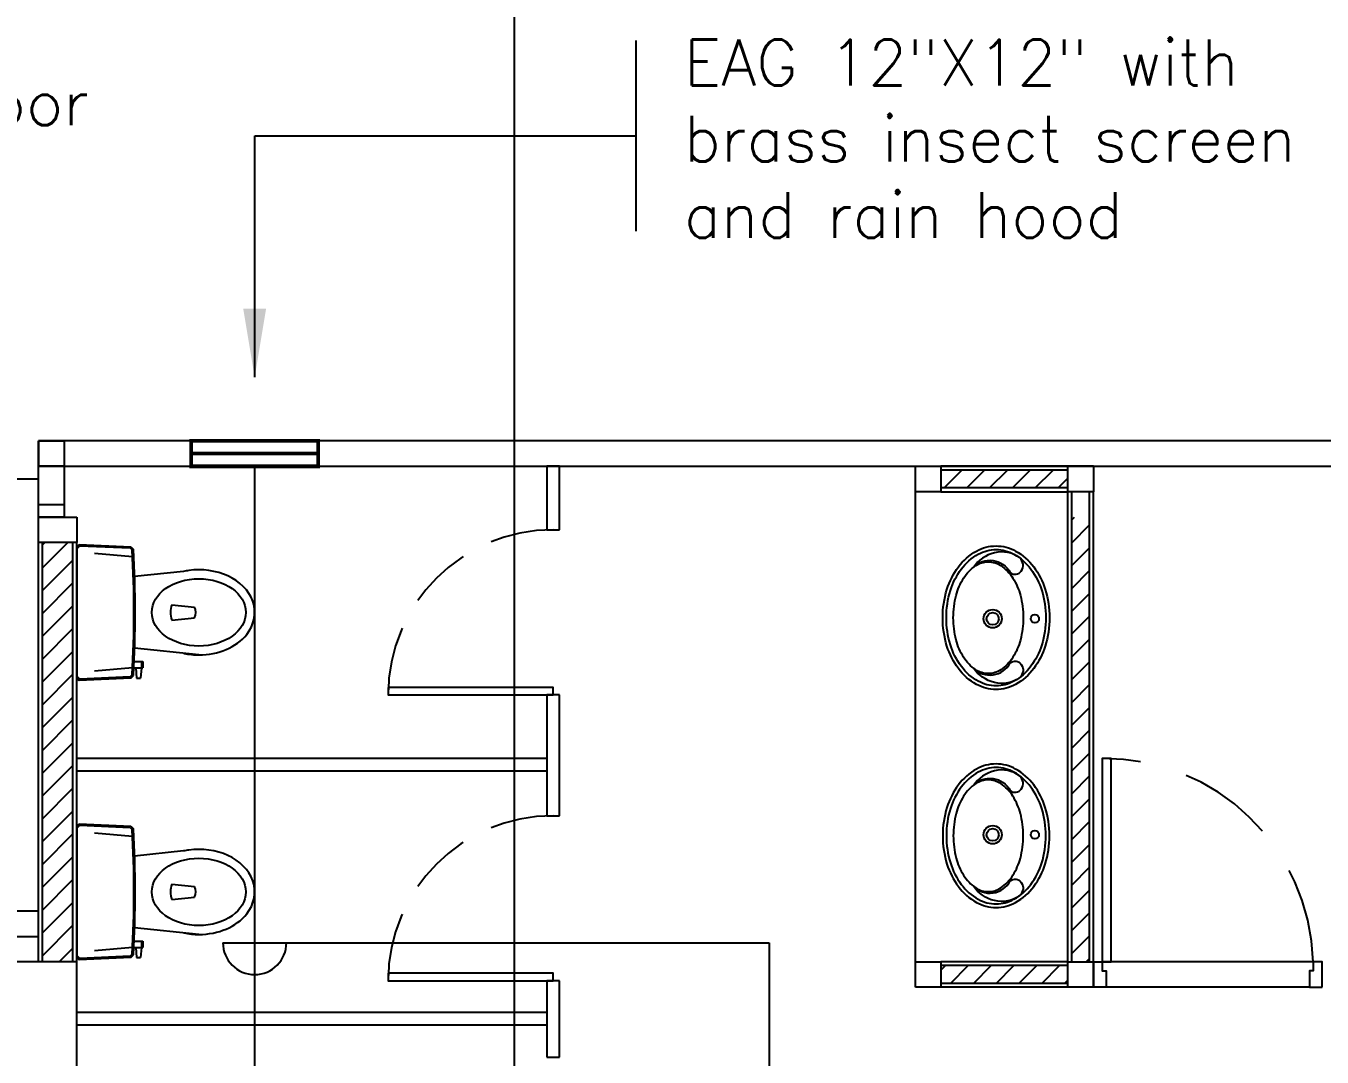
# Model space of a CAD drawing. Header units: millimetres. Extents: x -398 to 816, y -1 to 208.
# Drawn here: x 589.35 to 594.45, y 41.27 to 45.33 of the extents above; entities that cross this region are included whole.
import ezdxf

# ---------------------------------------------------------------- set-up
doc = ezdxf.new("R2010")
doc.units = ezdxf.units.MM
doc.linetypes.add('ACAD_ISO04W100', pattern=[30, 24, -3, 0, -3])
doc.linetypes.add('DASHED', pattern=[0.75, 0.5, -0.25])
for name, color, linetype in [('AA_Column', 5, 'Continuous'), ('AA_Door', 3, 'Continuous'), ('AA_Floor', 31, 'Continuous'), ('AA_furn', 11, 'Continuous'), ('AA_Hatch', 8, 'Continuous'), ('AA_Roof', 6, 'Continuous'), ('AA_Wall', 1, 'Continuous'), ('AC DRAIN', 240, 'Continuous'), ('AC EXF', 171, 'Continuous'), ('AC FCU', 221, 'Continuous'), ('AC Grille', 91, 'Continuous')]:
    doc.layers.add(name, color=color, linetype=linetype)
doc.styles.add('Romans', font='romans.shx')

msp = doc.modelspace()

# ---------------------------------------------------------------- hatches: boundary and pattern name
at = {"layer": 'AA_Hatch', "ltscale": 3}
h = msp.add_hatch(dxfattribs=at)
h.set_pattern_fill('ANSI31', color=9, scale=0.1, angle=45, style=0)
h.paths.add_polyline_path([(589.4011, 41.8489), (589.4011, 43.2989), (589.4011, 43.3989), (589.4011, 43.4489), (589.4011, 43.5489), (584.0511, 43.5489), (584.0511, 41.8489)])

# ---------------------------------------------------------------- linework, layer by layer
at = {"layer": 'AA_Column', "color": 9}
msp.add_lwpolyline([(589.0511, 41.1489), (589.5511, 41.1489), (589.5511, 41.6489), (589.0511, 41.6489)], close=True, dxfattribs=at)
at = {"layer": 'AA_Door', "color": 9}
for points in [[(590.7761, 42.7289), (590.7761, 42.6989), (591.4261, 42.6989), (591.4261, 42.7289)], [(593.6211, 41.6489), (593.6211, 42.4489), (593.5861, 42.4489), (593.5861, 41.6489)], [(590.7761, 41.6039), (590.7761, 41.5739), (591.4261, 41.5739), (591.4261, 41.6039)]]:
    msp.add_lwpolyline(points, close=True, dxfattribs=at)
for points in [[(593.5511, 41.5489), (593.5511, 41.6489), (593.5861, 41.6489), (593.5861, 41.6139), (593.6011, 41.6139), (593.6011, 41.5489), (593.5511, 41.5489)], [(594.4511, 41.5489), (594.4511, 41.6489), (594.4161, 41.6489), (594.4161, 41.6139), (594.4011, 41.6139), (594.4011, 41.5489), (594.4511, 41.5489)]]:
    msp.add_lwpolyline(points, dxfattribs=at)
at = {"layer": 'AA_Door', "color": 9, "linetype": 'DASHED', "ltscale": 0.5}
for centre in [(591.4261, 42.6989), (591.4261, 41.5739)]:
    msp.add_arc(centre, 0.65, 90, 180, dxfattribs=at)
at = {"layer": 'AA_Door', "color": 9, "linetype": 'DASHED', "ltscale": 0.75}
msp.add_arc((593.5937, 41.6263), 0.8227, 1.5795, 90.5293, dxfattribs=at)
at = {"layer": 'AA_Floor', "color": 9}
for p, q in [((594.4161, 41.6489), (593.5861, 41.6489)), ((594.4011, 41.5489), (593.6011, 41.5489))]:
    msp.add_line(p, q, dxfattribs=at)
at = {"layer": 'AA_furn', "color": 9}
for p, q in [((589.5511, 43.2814), (589.5611, 43.2914)), ((589.5511, 43.2744), (589.563, 43.2863)), ((589.5511, 43.2814), (589.5511, 42.7664)), ((589.5611, 43.2914), (589.7635, 43.2822)), ((589.563, 43.2863), (589.7614, 43.2773)), ((589.771, 43.242), (589.6211, 43.2552)), ((589.7614, 43.2773), (589.7692, 43.2696)), ((589.7635, 43.2822), (589.7741, 43.2718)), ((589.9711, 43.1851), (589.7788, 43.1649)), ((589.9248, 43.0539), (590.0148, 43.0449)), ((589.9248, 42.9939), (590.0148, 43.0029)), ((590.0314, 42.8564), (589.7788, 42.8829)), ((589.7707, 42.8057), (589.6211, 42.7926)), ((589.7757, 42.8054), (589.8107, 42.8054)), ((589.7768, 42.8304), (589.8107, 42.8304)), ((589.7832, 42.8054), (589.7866, 42.7656)), ((589.8057, 42.8054), (589.8022, 42.7656)), ((589.8057, 42.8304), (589.8057, 42.8054)), ((589.8107, 42.8304), (589.8107, 42.8054)), ((589.5511, 42.7735), (589.563, 42.7615)), ((589.5511, 42.7664), (589.5611, 42.7564)), ((589.7635, 42.7656), (589.5611, 42.7564)), ((589.7614, 42.7705), (589.563, 42.7615)), ((589.7614, 42.7705), (589.7692, 42.7783)), ((589.7635, 42.7656), (589.7741, 42.7761)), ((589.7866, 42.7656), (589.8022, 42.7656)), ((589.5511, 42.1814), (589.5611, 42.1914)), ((589.5511, 42.1744), (589.563, 42.1863)), ((589.5511, 42.1814), (589.5511, 41.6664)), ((589.5611, 42.1914), (589.7635, 42.1822)), ((589.563, 42.1863), (589.7614, 42.1773)), ((589.7614, 42.1773), (589.7692, 42.1696)), ((589.7635, 42.1822), (589.7741, 42.1718)), ((589.771, 42.142), (589.6211, 42.1552)), ((589.9711, 42.0851), (589.7788, 42.0649)), ((589.9248, 41.9539), (590.0148, 41.9449)), ((589.9248, 41.8939), (590.0148, 41.9029)), ((590.0314, 41.7564), (589.7788, 41.7829)), ((589.7768, 41.7304), (589.8107, 41.7304)), ((589.8057, 41.7304), (589.8057, 41.7054)), ((589.8107, 41.7304), (589.8107, 41.7054)), ((589.5511, 41.6735), (589.563, 41.6615)), ((589.7614, 41.6705), (589.563, 41.6615)), ((589.7707, 41.7057), (589.6211, 41.6926)), ((589.7614, 41.6705), (589.7692, 41.6783)), ((589.7635, 41.6656), (589.7741, 41.6761)), ((589.7757, 41.7054), (589.8107, 41.7054)), ((589.7832, 41.7054), (589.7866, 41.6656)), ((589.8057, 41.7054), (589.8022, 41.6656)), ((589.5511, 41.6664), (589.5611, 41.6564)), ((589.7635, 41.6656), (589.5611, 41.6564)), ((589.7866, 41.6656), (589.8022, 41.6656))]:
    msp.add_line(p, q, dxfattribs=at)
for points in [[(593.1684, 42.7204, -0.12778), (593.0915, 42.7404, -0.106194), (593.0199, 42.8032, -0.085342), (592.9752, 42.8915, -0.074814), (592.9584, 43.0029, -0.074814), (592.9752, 43.1144, -0.085342), (593.0199, 43.2027, -0.106194), (593.0915, 43.2654, -0.12778), (593.1684, 43.2854, -0.12778), (593.2453, 43.2654, -0.106194), (593.3169, 43.2027, -0.085342), (593.3616, 43.1144, -0.074814), (593.3784, 43.0029, -0.074814), (593.3616, 42.8915, -0.085342), (593.3169, 42.8032, -0.106194), (593.2453, 42.7404, -0.12778)], [(593.1684, 42.7347, -0.12778), (593.0984, 42.7529, -0.106194), (593.0314, 42.8117, -0.085342), (592.9888, 42.8957, -0.074814), (592.9727, 43.0029, -0.074814), (592.9888, 43.1102, -0.085342), (593.0314, 43.1942, -0.106194), (593.0984, 43.253, -0.12778), (593.1684, 43.2712, -0.12778), (593.2384, 43.253, -0.106194), (593.3054, 43.1942, -0.085342), (593.348, 43.1102, -0.074814), (593.3641, 43.0029, -0.074814), (593.348, 42.8957, -0.085342), (593.3054, 42.8117, -0.106194), (593.2384, 42.7529, -0.12778)], [(593.1376, 43.2228, -0.147293), (593.1864, 43.2081, -0.107138), (593.2348, 43.1584, -0.076503), (593.2639, 43.0908, -0.063457), (593.2751, 43.003, -0.063457), (593.2639, 42.9151, -0.076503), (593.2348, 42.8475, -0.107138), (593.1864, 42.7978, -0.147293), (593.1376, 42.7831, -0.147293), (593.0888, 42.7978, -0.107138), (593.0404, 42.8475, -0.076503), (593.0113, 42.9151, -0.063457), (593.0001, 43.003, -0.063457), (593.0113, 43.0908, -0.076503), (593.0404, 43.1584, -0.107138), (593.0888, 43.2081, -0.147293)], [(593.1684, 42.4274, 0.12778), (593.0915, 42.4074, 0.106194), (593.0199, 42.3447, 0.085342), (592.9752, 42.2564, 0.074814), (592.9584, 42.1449, 0.074814), (592.9752, 42.0335, 0.085342), (593.0199, 41.9452, 0.106194), (593.0915, 41.8824, 0.12778), (593.1684, 41.8624, 0.12778), (593.2453, 41.8824, 0.106194), (593.3169, 41.9452, 0.085342), (593.3616, 42.0335, 0.074814), (593.3784, 42.1449, 0.074814), (593.3616, 42.2564, 0.085342), (593.3169, 42.3447, 0.106194), (593.2453, 42.4074, 0.12778)], [(593.1684, 42.4132, 0.12778), (593.0984, 42.395, 0.106194), (593.0314, 42.3362, 0.085342), (592.9888, 42.2522, 0.074814), (592.9727, 42.1449, 0.074814), (592.9888, 42.0377, 0.085342), (593.0314, 41.9537, 0.106194), (593.0984, 41.8949, 0.12778), (593.1684, 41.8767, 0.12778), (593.2384, 41.8949, 0.106194), (593.3054, 41.9537, 0.085342), (593.348, 42.0377, 0.074814), (593.3641, 42.1449, 0.074814), (593.348, 42.2522, 0.085342), (593.3054, 42.3362, 0.106194), (593.2384, 42.395, 0.12778)], [(593.1376, 41.925, 0.147293), (593.1864, 41.9397, 0.107138), (593.2348, 41.9894, 0.076503), (593.2639, 42.057, 0.063457), (593.2751, 42.1449, 0.063457), (593.2639, 42.2327, 0.076503), (593.2348, 42.3003, 0.107138), (593.1864, 42.35, 0.147293), (593.1376, 42.3647, 0.147293), (593.0888, 42.35, 0.107138), (593.0404, 42.3003, 0.076503), (593.0113, 42.2327, 0.063457), (593.0001, 42.1449, 0.063457), (593.0113, 42.057, 0.076503), (593.0404, 41.9894, 0.107138), (593.0888, 41.9397, 0.147293)]]:
    msp.add_lwpolyline(points, format="xyb", close=True, dxfattribs=at)
for points in [[(593.0789, 43.2011, -0.511627), (593.2236, 43.1806, 0.433862), (593.2676, 43.1867, 0.383662), (593.2615, 43.238, 0.231311), (593.1621, 43.2582, 0.182861), (593.0789, 43.2011, 0.790231)], [(593.0791, 42.8048, 0.512124), (593.2236, 42.8252, -0.433862), (593.2676, 42.8191, -0.383662), (593.2615, 42.7678, -0.231311), (593.1621, 42.7476, -0.183091), (593.0791, 42.8048, -0.790231)], [(593.0791, 42.3431, -0.512124), (593.2236, 42.3226, 0.433862), (593.2676, 42.3287, 0.383662), (593.2615, 42.38, 0.231311), (593.1621, 42.4002, 0.183091), (593.0791, 42.3431, 0.790231)], [(593.0789, 41.9468, 0.511627), (593.2236, 41.9672, -0.433862), (593.2676, 41.9611, -0.383662), (593.2615, 41.9098, -0.231311), (593.1621, 41.8896, -0.182861), (593.0789, 41.9468, -0.790231)]]:
    msp.add_lwpolyline(points, format="xyb", dxfattribs=at)
for centre, radius in [((593.155, 42.9989), 0.036), ((593.155, 42.9989), 0.0241), ((593.321, 42.9989), 0.0162), ((593.155, 42.1489), 0.036), ((593.155, 42.1489), 0.0241), ((593.321, 42.1489), 0.0162)]:
    msp.add_circle(centre, radius, dxfattribs=at)
for centre, radius, start, end in [((585.3526, 43.0239), 4.4234, 356.8166, 3.1834), ((585.3526, 43.0239), 4.4284, 356.7917, 3.2083), ((590.0126, 43.0239), 0.0928, 161.1381, 198.8619), ((589.9732, 43.0239), 0.0466, 333.215, 26.785), ((585.3526, 41.9239), 4.4234, 356.8166, 3.1834), ((585.3526, 41.9239), 4.4284, 356.7917, 3.2083), ((590.0126, 41.9239), 0.0928, 161.1381, 198.8619), ((589.9732, 41.9239), 0.0466, 333.215, 26.785)]:
    msp.add_arc(centre, radius, start, end, dxfattribs=at)
for centre in [(590.0315, 43.0239), (590.0315, 41.9239)]:
    msp.add_ellipse(centre, major_axis=(-0.185, 0), ratio=0.716216, dxfattribs=at)
for points in [[(589.9723, 42.8626), (589.992, 42.8585), (590.0123, 42.8564), (590.1062, 42.8567), (590.1796, 42.8858), (590.2492, 42.9742), (590.2592, 43.0239), (590.2289, 43.1109), (590.1918, 43.1462), (590.0997, 43.1885), (590.0444, 43.1959), (589.9851, 43.1878), (589.978, 43.1866), (589.9711, 43.1851)], [(589.9723, 41.7626), (589.992, 41.7585), (590.0123, 41.7564), (590.1062, 41.7567), (590.1796, 41.7858), (590.2492, 41.8742), (590.2592, 41.9239), (590.2289, 42.0109), (590.1918, 42.0462), (590.0997, 42.0885), (590.0444, 42.0959), (589.9851, 42.0878), (589.978, 42.0866), (589.9711, 42.0851)]]:
    msp.add_open_spline(points, degree=3, knots=[1.286089, 1.286089, 1.286089, 1.286089, 1.576268, 1.576268, 2.627882, 2.627882, 3.385411, 3.385411, 4.14294, 4.14294, 4.900469, 4.900469, 5.002966, 5.002966, 5.002966, 5.002966], dxfattribs=at)
at = {"layer": 'AA_Hatch', "color": 9}
for p, q in [((592.9635, 43.5139), (593.0335, 43.5839)), ((593.0533, 43.5139), (593.1233, 43.5839)), ((593.1431, 43.5139), (593.2131, 43.5839)), ((593.2329, 43.5139), (593.3029, 43.5839)), ((593.3227, 43.5139), (593.3927, 43.5839)), ((593.4125, 43.5139), (593.4511, 43.5525)), ((593.4661, 43.3879), (593.4771, 43.3989)), ((593.4661, 43.2981), (593.5361, 43.3681)), ((589.4161, 43.2892), (589.4258, 43.2989)), ((589.4161, 43.1994), (589.5156, 43.2989)), ((593.4661, 43.2083), (593.5361, 43.2783)), ((589.4161, 43.1096), (589.5361, 43.2296)), ((593.4661, 43.1185), (593.5361, 43.1885)), ((589.4161, 43.0198), (589.5361, 43.1398)), ((593.4661, 43.0287), (593.5361, 43.0987)), ((589.4161, 42.93), (589.5361, 43.05)), ((593.4661, 42.9389), (593.5361, 43.0089)), ((589.4161, 42.8402), (589.5361, 42.9602)), ((593.4661, 42.8491), (593.5361, 42.9191)), ((589.4161, 42.7504), (589.5361, 42.8704)), ((593.4661, 42.7593), (593.5361, 42.8293)), ((589.4161, 42.6606), (589.5361, 42.7806)), ((593.4661, 42.6695), (593.5361, 42.7395)), ((589.4161, 42.5708), (589.5361, 42.6908)), ((593.4661, 42.5797), (593.5361, 42.6497)), ((589.4161, 42.481), (589.5361, 42.601)), ((593.4661, 42.4899), (593.5361, 42.5599)), ((589.4161, 42.3912), (589.5361, 42.5112)), ((593.4661, 42.4001), (593.5361, 42.4701)), ((589.4161, 42.3014), (589.5361, 42.4214)), ((589.4161, 42.2116), (589.5361, 42.3316)), ((593.4661, 42.3103), (593.5361, 42.3803)), ((593.4661, 42.2205), (593.5361, 42.2905)), ((589.4161, 42.1218), (589.5361, 42.2418)), ((593.4661, 42.1307), (593.5361, 42.2007)), ((589.4161, 42.032), (589.5361, 42.152)), ((593.4661, 42.0409), (593.5361, 42.1109)), ((589.4161, 41.9422), (589.5361, 42.0622)), ((593.4661, 41.9511), (593.5361, 42.0211)), ((589.4161, 41.8524), (589.5361, 41.9724)), ((593.4661, 41.8613), (593.5361, 41.9313)), ((589.4161, 41.7626), (589.5361, 41.8826)), ((593.4661, 41.7715), (593.5361, 41.8415)), ((589.4161, 41.6728), (589.5361, 41.7928)), ((593.4661, 41.6817), (593.5361, 41.7517)), ((589.482, 41.6489), (589.5361, 41.703)), ((592.9511, 41.6157), (592.9693, 41.6339)), ((592.9891, 41.5639), (593.0591, 41.6339)), ((593.0789, 41.5639), (593.1489, 41.6339)), ((593.1687, 41.5639), (593.2387, 41.6339)), ((593.2585, 41.5639), (593.3285, 41.6339)), ((593.3483, 41.5639), (593.4183, 41.6339)), ((593.5231, 41.6489), (593.5361, 41.6619)), ((593.4381, 41.5639), (593.4511, 41.5769))]:
    msp.add_line(p, q, dxfattribs=at)
at = {"layer": 'AA_Roof', "color": 9}
msp.add_line((584.0511, 43.5489), (589.4011, 43.5489), dxfattribs=at)
at = {"layer": 'AA_Wall', "color": 9}
for p, q in [((589.4011, 43.6989), (589.4011, 43.5989)), ((595.0511, 43.6989), (589.4011, 43.6989)), ((589.4011, 43.6989), (589.5011, 43.6989)), ((589.4011, 43.5989), (589.4011, 43.6989)), ((589.5011, 43.6989), (589.5011, 43.5989)), ((589.4011, 43.4489), (589.4011, 43.5989)), ((589.4011, 43.5989), (595.0511, 43.5989)), ((589.5011, 43.5989), (589.4011, 43.5989)), ((589.5011, 43.5989), (589.5011, 43.4489)), ((591.4011, 43.5989), (591.4011, 43.3489)), ((591.4511, 43.5989), (591.4011, 43.5989)), ((591.4511, 43.3489), (591.4511, 43.5989)), ((592.8511, 43.5989), (592.9511, 43.5989)), ((592.8511, 43.4989), (592.8511, 43.5989)), ((593.5511, 43.5989), (592.9511, 43.5989)), ((592.9511, 43.5989), (592.9511, 43.4989)), ((593.4511, 43.5839), (592.9511, 43.5839)), ((593.4511, 43.5989), (593.5511, 43.5989)), ((593.4511, 43.4989), (593.4511, 43.5989)), ((593.5511, 43.5989), (593.5511, 43.4989)), ((593.4511, 43.5139), (592.9511, 43.5139)), ((592.8511, 41.6489), (592.8511, 43.4989)), ((592.9511, 43.4989), (592.8511, 43.4989)), ((592.9511, 43.4989), (593.4511, 43.4989)), ((593.4511, 41.6489), (593.4511, 43.4989)), ((593.5511, 43.4989), (593.4511, 43.4989)), ((593.4661, 41.6489), (593.4661, 43.4989)), ((593.5361, 41.6489), (593.5361, 43.4989)), ((593.5511, 41.6489), (593.5511, 43.4989)), ((589.4011, 43.4489), (589.5011, 43.4489)), ((589.4011, 43.3989), (589.4011, 43.4489)), ((589.5011, 43.4489), (589.5011, 43.3989)), ((589.4011, 43.2989), (589.4011, 43.3989)), ((589.4011, 43.3989), (589.5511, 43.3989)), ((589.5011, 43.3989), (589.4011, 43.3989)), ((589.4011, 43.2989), (589.4011, 43.3989)), ((589.4011, 43.3989), (589.5511, 43.3989)), ((589.5511, 43.3989), (589.5511, 43.2989)), ((589.5511, 43.3989), (589.5511, 43.2989)), ((591.4011, 43.3489), (591.4511, 43.3489)), ((589.4011, 41.6489), (589.4011, 43.2989)), ((589.4011, 41.6489), (589.4011, 43.2989)), ((589.5511, 43.2989), (589.4011, 43.2989)), ((589.5511, 43.2989), (589.4011, 43.2989)), ((589.4161, 41.6489), (589.4161, 43.2989)), ((589.4161, 41.6489), (589.4161, 43.2989)), ((589.5361, 41.6489), (589.5361, 43.2989)), ((589.5511, 41.6489), (589.5511, 43.2989)), ((591.4011, 42.6989), (591.4011, 42.2239)), ((591.4511, 42.6989), (591.4011, 42.6989)), ((591.4511, 42.2239), (591.4511, 42.6989)), ((591.4011, 42.4489), (589.5511, 42.4489)), ((591.4011, 42.3989), (589.5511, 42.3989)), ((591.4011, 42.2239), (591.4511, 42.2239)), ((584.0511, 41.8489), (589.4011, 41.8489)), ((584.0511, 41.7489), (589.4011, 41.7489)), ((592.8511, 41.6489), (592.9511, 41.6489)), ((592.8511, 41.5489), (592.8511, 41.6489)), ((593.4511, 41.6489), (592.9511, 41.6489)), ((592.9511, 41.6489), (592.9511, 41.5489)), ((593.4511, 41.6339), (592.9511, 41.6339)), ((593.4511, 41.6489), (593.5511, 41.6489)), ((593.4511, 41.5489), (593.4511, 41.6489)), ((593.5511, 41.6489), (593.5511, 41.5489)), ((591.4011, 41.5739), (591.4011, 41.2739)), ((591.4511, 41.5739), (591.4011, 41.5739)), ((591.4511, 41.2739), (591.4511, 41.5739)), ((592.9511, 41.5489), (592.8511, 41.5489)), ((593.4511, 41.5639), (592.9511, 41.5639)), ((593.4511, 41.5489), (592.9511, 41.5489)), ((593.5511, 41.5489), (593.4511, 41.5489)), ((591.4011, 41.4489), (589.5511, 41.4489)), ((591.4011, 41.3989), (589.5511, 41.3989)), ((591.4011, 41.2739), (591.4511, 41.2739))]:
    msp.add_line(p, q, dxfattribs=at)
at = {"layer": 'AC EXF', "color": 2}
for p, q in [((591.7511, 45.2739), (591.7511, 44.5239)), ((590.2511, 43.9489), (590.2511, 44.8989)), ((590.2511, 44.8989), (591.7511, 44.8989)), ((590.1261, 41.7239), (592.2761, 41.7239)), ((592.2761, 41.7239), (592.2761, 35.7239))]:
    msp.add_line(p, q, dxfattribs=at)
at = {"layer": 'AC EXF', "color": 3}
msp.add_line((590.2511, 39.8489), (590.2511, 43.5989), dxfattribs=at)
at = {"layer": 'AC EXF', "color": 2}
msp.add_arc((590.2511, 41.7239), 0.125, 180, 0, dxfattribs=at)
msp.add_solid([(590.2961, 44.2189), (590.2511, 43.9489), (590.2061, 44.2189)], dxfattribs=at)
at = {"layer": 'AC FCU', "color": 5, "linetype": 'ACAD_ISO04W100', "ltscale": 0.25}
msp.add_line((591.2722, 46.3772), (591.2722, 10.1043), dxfattribs=at)
at = {"layer": 'AC Grille', "const_width": 0.015}
msp.add_lwpolyline([(590.0011, 43.6989), (590.5011, 43.6989), (590.5011, 43.5989), (590.0011, 43.5989)], close=True, dxfattribs=at)
msp.add_lwpolyline([(590.0011, 43.6489), (590.5011, 43.6489)], dxfattribs=at)

# ---------------------------------------------------------------- texts
at = {"layer": 'AC DRAIN', "color": 2, "style": 'Romans'}
msp.add_text('Drain PVC %%C 4" under floor  ', height=0.18, dxfattribs=at).set_placement((586.2428, 44.9406))
at = {"layer": 'AC EXF', "color": 2, "style": 'Romans'}
for s, p in [('EAG 12"X12" with ', (591.9398, 45.0978)), ('brass insect screen', (591.9398, 44.7978)), ('and rain hood', (591.9398, 44.4978))]:
    msp.add_text(s, height=0.18, dxfattribs=at).set_placement(p)

doc.saveas('drawing.dxf')
